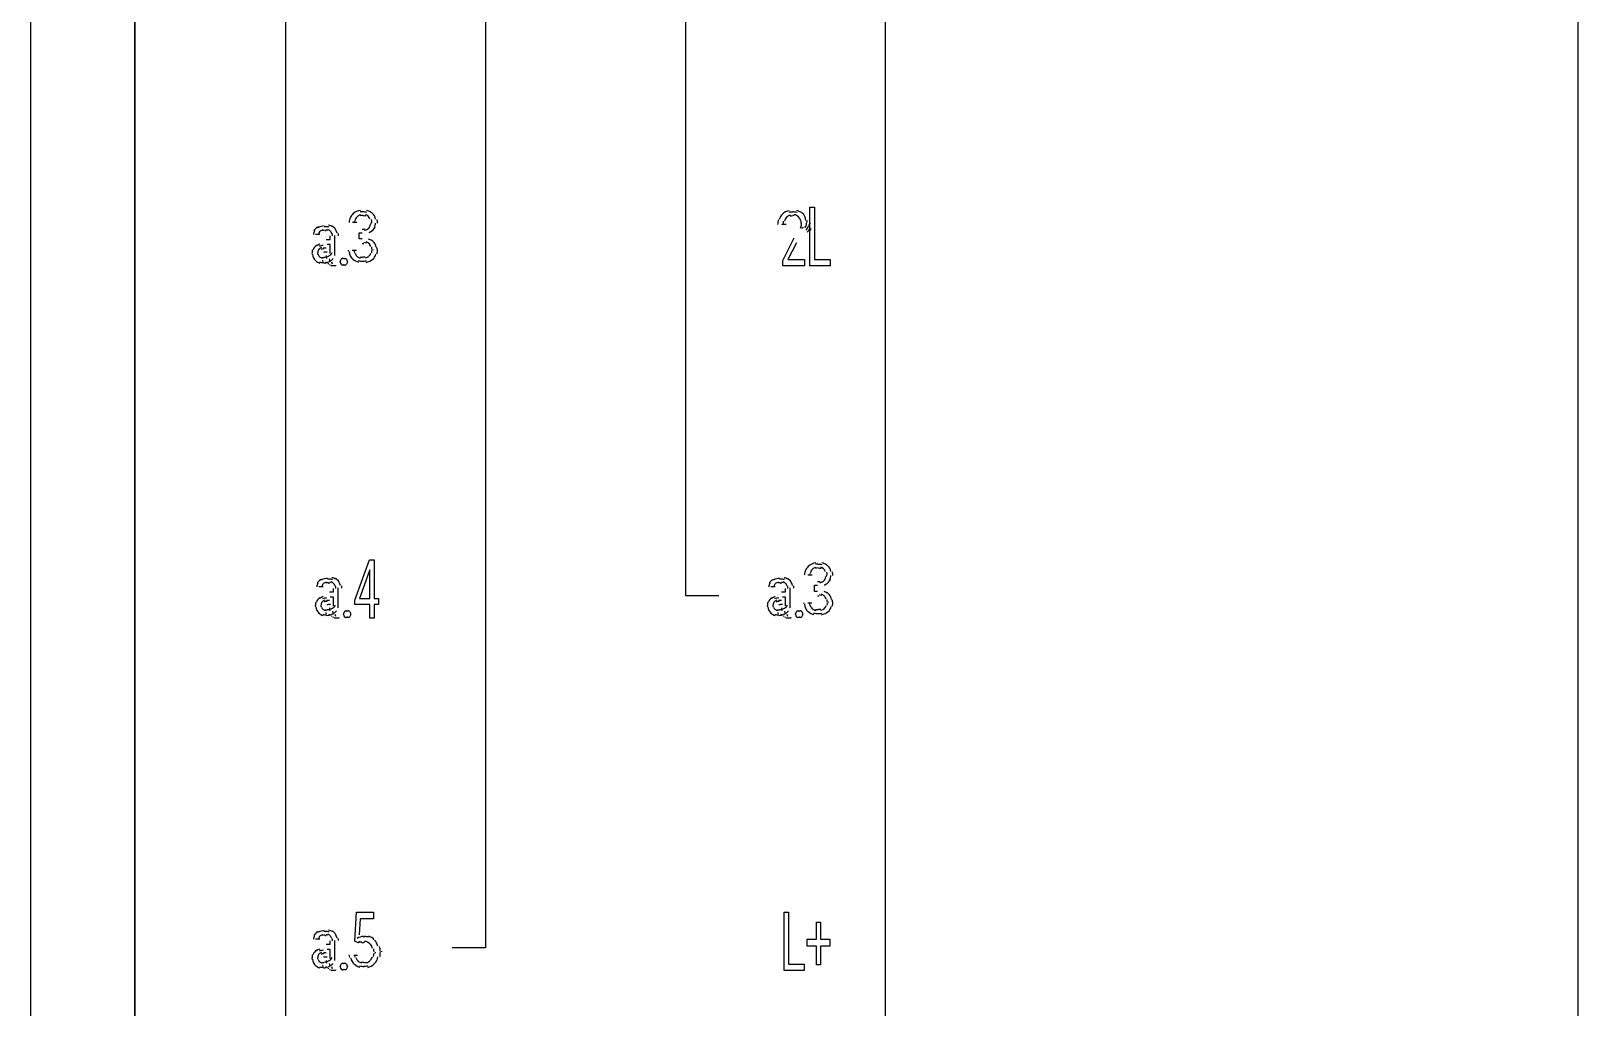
# Model space of a CAD drawing. Header units: millimetres. Extents: x 0 to 1000, y 0 to 1400.
# Drawn here: x 403.29 to 428.81, y 187.89 to 204 of the extents above; entities that cross this region are included whole.
import ezdxf

# ---------------------------------------------------------------- set-up
doc = ezdxf.new("R2010")
doc.units = ezdxf.units.MM

msp = doc.modelspace()

# ---------------------------------------------------------------- linework, layer by layer
at = {"layer": 'COMPONENT_DETAIL'}
for p, q in [((405, 165), (405, 257.776)), ((403.2857, 166.3282), (403.2857, 256.647)), ((407.4896, 166.1783), (407.4896, 234.8215)), ((417.3814, 234.8215), (417.3814, 166.1783)), ((414.0841, 207.2866), (414.0841, 194.6826)), ((410.7868, 204.378), (410.7868, 188.8654)), ((416.1394, 200.1279), (416.1394, 201.0921)), ((416.1394, 201.0921), (416.2118, 201.0921)), ((416.2118, 201.0921), (416.2118, 200.2319)), ((408.0517, 200.6457), (407.9819, 200.6457)), ((408.6627, 200.8391), (408.5933, 200.8391)), ((408.6995, 200.5696), (408.6995, 200.6696)), ((408.6995, 200.6696), (408.7517, 200.6696)), ((415.7486, 200.808), (415.6792, 200.808)), ((408.1575, 200.5623), (408.2251, 200.5623)), ((408.2251, 200.4755), (408.1707, 200.4755)), ((408.2251, 200.5623), (408.2251, 200.6186)), ((408.2251, 200.3285), (408.2251, 200.4755)), ((408.2945, 200.6252), (408.2945, 200.2954)), ((408.7517, 200.5696), (408.6995, 200.5696)), ((415.6897, 200.216), (415.8789, 200.5868)), ((415.9198, 200.508), (415.7734, 200.2279)), ((408.3088, 200.1385), (408.3088, 200.1279)), ((408.5884, 200.3822), (408.6582, 200.3822)), ((415.6897, 200.1279), (415.6897, 200.216)), ((415.7734, 200.2279), (416.0478, 200.2279)), ((416.0478, 200.2279), (416.0478, 200.1279)), ((416.2118, 200.2319), (416.4708, 200.2319)), ((416.4708, 200.2319), (416.4708, 200.1279)), ((408.3088, 200.1279), (408.236, 200.1279)), ((416.0478, 200.1279), (415.6897, 200.1279)), ((416.4708, 200.1279), (416.1394, 200.1279)), ((408.628, 194.6067), (408.8727, 195.2748)), ((408.8686, 195.0808), (408.7068, 194.6345)), ((408.8769, 195.1073), (408.8686, 195.0808)), ((408.8727, 195.2748), (408.9467, 195.2748)), ((408.8769, 194.6345), (408.8769, 195.1073)), ((408.9467, 195.2748), (408.9467, 194.6345)), ((408.1066, 194.8285), (408.0368, 194.8285)), ((408.2801, 194.7451), (408.2801, 194.8014)), ((408.3495, 194.808), (408.3495, 194.4782)), ((415.5649, 194.8285), (415.4951, 194.8285)), ((415.7383, 194.7451), (415.7383, 194.8014)), ((415.8078, 194.808), (415.8078, 194.4782)), ((416.176, 195.0219), (416.1065, 195.0219)), ((416.2128, 194.7524), (416.2128, 194.8523)), ((416.2128, 194.8523), (416.2649, 194.8523)), ((408.2125, 194.7451), (408.2801, 194.7451)), ((408.2801, 194.6583), (408.2256, 194.6583)), ((408.2801, 194.5113), (408.2801, 194.6583)), ((408.628, 194.5345), (408.628, 194.6067)), ((408.8769, 194.5345), (408.628, 194.5345)), ((408.7068, 194.6345), (408.8769, 194.6345)), ((408.8769, 194.3107), (408.8769, 194.5345)), ((408.9467, 194.6345), (409.0225, 194.6345)), ((409.0225, 194.5345), (408.9467, 194.5345)), ((408.9467, 194.5345), (408.9467, 194.3107)), ((409.0225, 194.6345), (409.0225, 194.5345)), ((414.0841, 194.6826), (414.6337, 194.6826)), ((415.6708, 194.7451), (415.7383, 194.7451)), ((415.7383, 194.6583), (415.6839, 194.6583)), ((415.7383, 194.5113), (415.7383, 194.6583)), ((416.1017, 194.565), (416.1715, 194.565)), ((416.2649, 194.7524), (416.2128, 194.7524)), ((408.3638, 194.3107), (408.2909, 194.3107)), ((408.3638, 194.3213), (408.3638, 194.3107)), ((408.9467, 194.3107), (408.8769, 194.3107)), ((415.822, 194.3107), (415.7492, 194.3107)), ((415.822, 194.3213), (415.822, 194.3107)), ((408.6305, 188.9769), (408.6582, 189.4576)), ((408.6582, 189.4576), (408.9382, 189.4576)), ((408.9382, 189.4576), (408.9382, 189.3444)), ((415.7142, 188.4934), (415.7142, 189.4576)), ((415.7142, 189.4576), (415.7866, 189.4576)), ((415.7866, 189.4576), (415.7866, 188.5974)), ((408.7172, 189.3444), (408.7007, 189.0815)), ((408.9382, 189.3444), (408.7172, 189.3444)), ((416.246, 189.0106), (416.246, 189.2921)), ((416.246, 189.2921), (416.3158, 189.2921)), ((416.3158, 189.2921), (416.3158, 189.0106)), ((408.0517, 189.0113), (407.9819, 189.0113)), ((408.1575, 188.9279), (408.2251, 188.9279)), ((408.2251, 188.9279), (408.2251, 188.9841)), ((408.2945, 188.9908), (408.2945, 188.661)), ((408.686, 188.9517), (408.6305, 188.9769)), ((408.7044, 188.9782), (408.686, 188.9517)), ((416.0936, 188.8947), (416.0936, 189.0106)), ((416.0936, 189.0106), (416.246, 189.0106)), ((416.3158, 189.0106), (416.4682, 189.0106)), ((416.4682, 189.0106), (416.4682, 188.8947)), ((408.2251, 188.8411), (408.1707, 188.8411)), ((408.2251, 188.6941), (408.2251, 188.8411)), ((408.6109, 188.7471), (408.6766, 188.7471)), ((410.7868, 188.8654), (410.2373, 188.8654)), ((416.246, 188.8947), (416.0936, 188.8947)), ((416.246, 188.5901), (416.246, 188.8947)), ((416.4682, 188.8947), (416.3158, 188.8947)), ((416.3158, 188.8947), (416.3158, 188.5901)), ((408.3088, 188.4934), (408.236, 188.4934)), ((408.3088, 188.504), (408.3088, 188.4934)), ((416.0456, 188.4934), (415.7142, 188.4934)), ((415.7866, 188.5974), (416.0456, 188.5974)), ((416.0456, 188.5974), (416.0456, 188.4934)), ((416.3158, 188.5901), (416.246, 188.5901))]:
    msp.add_line(p, q, dxfattribs=at)
for centre, radius, start, end in [((408.7383, 200.8424), 0.2004, 155.3484, 180.7484), ((408.736, 200.8401), 0.1984, 131.5745, 154.4799), ((408.7507, 200.814), 0.2271, 96.9874, 131.9691), ((408.749, 200.8502), 0.1185, 133.835, 173.5343), ((408.751, 200.8453), 0.1233, 103.293, 133.562), ((408.7609, 200.7113), 0.3087, 89.8593, 97.7827), ((408.7604, 200.7794), 0.1765, 89.5322, 103.5319), ((408.7632, 200.7568), 0.1942, 76.1116, 90.7029), ((408.7632, 200.6897), 0.3256, 78.3654, 90.4133), ((408.7812, 200.871), 0.1014, 13.9578, 77.6714), ((408.7799, 200.8265), 0.216, 56.623, 78.6387), ((408.7899, 200.8575), 0.1881, 47.0255, 56.0856), ((408.7909, 200.8607), 0.1854, 10.9208, 46.7779), ((415.8318, 200.8294), 0.2091, 133.4541, 162.9471), ((415.8402, 200.8138), 0.2259, 100.787, 133.4382), ((415.8473, 200.8341), 0.1341, 136.1757, 166.3673), ((415.8417, 200.8421), 0.1241, 129.7286, 135.7539), ((415.8453, 200.8319), 0.1335, 102.1738, 129.2061), ((415.8564, 200.6861), 0.3284, 89.6607, 101.3702), ((415.8567, 200.7469), 0.2019, 89.5461, 102.5418), ((415.8595, 200.6911), 0.3245, 78.2173, 90.4129), ((415.8582, 200.7912), 0.1672, 82.1602, 90.1506), ((415.8644, 200.8519), 0.1189, 43.4417, 83.1661), ((415.8761, 200.825), 0.2171, 55.9269, 78.4888), ((415.8608, 200.8455), 0.126, 16.1713, 43.5286), ((415.8853, 200.8529), 0.1919, 47.9298, 55.4049), ((415.8901, 200.8615), 0.1825, 4.3348, 48.056), ((408.0708, 200.6449), 0.1229, 151.6374, 179.6795), ((408.0989, 200.6201), 0.1663, 142.4982, 152.1331), ((408.1138, 200.5995), 0.1924, 120.8285, 142.4132), ((408.1332, 200.5459), 0.2423, 113.9635, 121.1872), ((408.1396, 200.5185), 0.2655, 93.3784, 113.8198), ((408.1023, 200.6463), 0.0699, 141.3332, 180.3477), ((408.12, 200.6218), 0.101, 126.173, 141.5008), ((408.1311, 200.5966), 0.1261, 103.4483, 126.5403), ((408.1383, 200.5442), 0.1683, 89.5855, 103.4591), ((408.1432, 200.4554), 0.3151, 89.9746, 93.7488), ((408.1394, 200.4955), 0.2064, 85.335, 90.0855), ((408.1448, 200.4584), 0.3128, 79.1327, 90.3872), ((408.1436, 200.5708), 0.1471, 72.6113, 85.7231), ((408.1552, 200.6336), 0.0954, 45.8098, 73.0033), ((408.16, 200.5924), 0.2058, 60.1434, 79.3655), ((408.1535, 200.6324), 0.0977, 14.2185, 45.2029), ((408.172, 200.633), 0.1699, 48.6191, 59.6467), ((408.1267, 200.6201), 0.136, 359.5039, 14.3181), ((408.1742, 200.6382), 0.1648, 9.035, 48.4845), ((408.1239, 200.6188), 0.2359, 1.2091, 10.0234), ((408.7828, 200.8396), 0.1659, 172.5097, 180.1361), ((408.7503, 200.9493), 0.2191, 270.492, 281.8953), ((408.7616, 200.8584), 0.1463, 281.669, 301.2944), ((408.7696, 200.8328), 0.1234, 301.7835, 311.7546), ((408.7738, 200.8244), 0.1146, 311.7325, 354.2803), ((408.7896, 200.8501), 0.1917, 292.9804, 325.2391), ((408.7767, 200.8945), 0.2306, 292.5422, 293.6931), ((408.7399, 200.8347), 0.1621, 353.0942, 0.1175), ((408.7184, 200.8386), 0.1919, 359.1804, 15.0452), ((408.7825, 200.8589), 0.2037, 325.2332, 332.8747), ((408.8129, 200.8335), 0.1572, 332.355, 359.718), ((408.7271, 200.8347), 0.2757, 359.6364, 11.6088), ((415.8693, 200.8112), 0.2628, 163.2878, 180.5582), ((415.9349, 200.808), 0.2575, 178.4391, 180.0084), ((415.8944, 200.8119), 0.2014, 165.9091, 178.8685), ((415.8209, 200.8349), 0.1824, 331.4255, 352.9366), ((415.8371, 200.8343), 0.1599, 359.4863, 15.9343), ((415.7743, 200.8774), 0.2549, 328.8295, 331.7891), ((415.8273, 200.8324), 0.1735, 353.2258, 0.0166), ((415.6787, 200.9814), 0.4102, 323.8963, 328.6419), ((415.4955, 201.2155), 0.7228, 320.7373, 323.9739), ((415.8589, 200.8521), 0.2263, 337.8914, 358.9968), ((415.7321, 200.9384), 0.4141, 326.9133, 338.3508), ((415.8389, 200.8475), 0.254, 359.9252, 5.5972), ((415.5458, 201.149), 0.7199, 319.6472, 327.096), ((415.2485, 201.5703), 1.1631, 318.5133, 320.7829), ((415.3667, 201.4098), 1.0409, 317.2588, 319.9046), ((408.0861, 200.3388), 0.1547, 125.0525, 160.2034), ((408.117, 200.2643), 0.227, 106.2671, 125.43), ((408.1041, 200.3477), 0.0845, 137.4538, 182.1084), ((408.1169, 200.3198), 0.1124, 109.0088, 135.3266), ((408.1438, 200.1101), 0.3533, 95.4858, 106.5349), ((408.148, 200.173), 0.2352, 96.9939, 109.7784), ((408.1566, 199.904), 0.5157, 89.8515, 95.7223), ((408.7492, 200.1939), 0.2943, 84.0196, 89.3326), ((408.7568, 200.3062), 0.2058, 71.9008, 84.3555), ((408.7735, 200.3937), 0.1334, 49.5091, 72.1833), ((408.782, 200.4143), 0.1135, 12.9498, 48.7551), ((408.7951, 200.362), 0.2136, 57.6433, 72.8626), ((408.8117, 200.4093), 0.17, 36.7247, 57.4701), ((408.7415, 200.396), 0.1713, 359.5051, 13.4237), ((408.6936, 200.394), 0.2375, 357.4755, 0.0225), ((408.8111, 200.4104), 0.1701, 8.0545, 36.3562), ((408.7533, 200.3936), 0.251, 343.9832, 0.5571), ((408.7708, 200.3976), 0.2267, 359.8317, 8.5873), ((408.1105, 200.3265), 0.1892, 179.9849, 182.7692), ((408.1066, 200.3293), 0.1839, 161.0343, 180.6822), ((408.0829, 200.3212), 0.1509, 181.8954, 229.5703), ((408.0984, 200.3474), 0.1805, 228.6141, 255.3551), ((408.1216, 200.3424), 0.1086, 179.439, 195.7202), ((408.1024, 200.3331), 0.081, 195.8684, 230.1571), ((408.1137, 200.3571), 0.1055, 230.1532, 259.7486), ((408.1092, 200.421), 0.24, 255.4034, 270.4753), ((408.1202, 200.411), 0.1486, 259.2461, 270.2915), ((408.5651, 200.2754), 0.4718, 186.8686, 189.1983), ((408.112, 200.388), 0.2141, 269.5043, 293.2478), ((408.1686, 199.9005), 0.4505, 89.643, 97.2868), ((408.1207, 200.4366), 0.1687, 270.0069, 300.5035), ((408.4337, 200.2376), 0.2877, 189.1574, 192.3977), ((408.6514, 200.2934), 0.4932, 179.8159, 185.3206), ((408.3425, 200.2018), 0.1586, 192.2928, 197.3442), ((408.1059, 200.403), 0.2282, 294.0079, 316.7604), ((408.1265, 200.426), 0.1576, 299.5483, 315.6095), ((408.5254, 200.2722), 0.3183, 185.2476, 192.7953), ((408.2845, 200.1694), 0.0746, 197.0785, 205.8759), ((408.14, 200.4015), 0.1308, 315.8682, 334.0592), ((408.4431, 200.2388), 0.2016, 192.7196, 202.9584), ((408.4578, 200.1921), 0.0731, 179.9657, 183.985), ((408.4549, 200.1929), 0.0691, 163.5413, 180.5085), ((408.4452, 200.1892), 0.0556, 182.9231, 222.5981), ((408.4459, 200.1972), 0.0563, 138.1652, 163.2316), ((408.4407, 200.205), 0.0468, 105.686, 137.8493), ((408.4389, 200.179), 0.0439, 222.6243, 239.2474), ((408.4427, 200.1915), 0.0549, 239.7584, 259.3116), ((408.4462, 200.1733), 0.0728, 92.6079, 106.1992), ((408.4472, 200.2308), 0.0864, 259.0487, 270.418), ((408.4476, 200.1407), 0.0984, 89.966, 93.0713), ((408.4481, 200.159), 0.0841, 78.4379, 90.4312), ((408.4477, 200.2489), 0.1005, 269.9535, 273.5472), ((408.4493, 200.2157), 0.0744, 273.1293, 286.3125), ((408.4526, 200.1961), 0.0543, 56.8962, 78.7358), ((408.4548, 200.1844), 0.0488, 285.8513, 315.9417), ((408.4556, 200.2052), 0.0461, 42.6503, 56.3122), ((408.4521, 200.1888), 0.0539, 316.0799, 340.3845), ((408.4496, 200.1955), 0.0574, 3.8141, 42.6366), ((408.4468, 200.1913), 0.0614, 340.9378, 0.5754), ((408.4362, 200.1922), 0.076, 359.9499, 4.8302), ((408.7734, 200.382), 0.2557, 179.976, 183.2331), ((408.7248, 200.3713), 0.1882, 181.8183, 229.6455), ((408.7442, 200.4097), 0.2285, 229.4224, 256.8555), ((408.7654, 200.3803), 0.1481, 179.4468, 196.2872), ((408.7426, 200.3693), 0.1155, 196.5661, 227.7059), ((408.7503, 200.3845), 0.1314, 227.7653, 257.8763), ((408.7601, 200.5239), 0.3206, 256.6827, 270.4413), ((408.7608, 200.4622), 0.194, 257.4584, 270.4267), ((408.7629, 200.4861), 0.2127, 269.5965, 280.8788), ((408.7629, 200.5273), 0.3233, 269.7285, 280.3858), ((408.7736, 200.3916), 0.1372, 280.6347, 299.8594), ((408.777, 200.4088), 0.2285, 279.783, 311.6256), ((408.7826, 200.3617), 0.1107, 300.3576, 314.5516), ((408.7787, 200.3667), 0.1173, 315.0731, 345.0429), ((408.7356, 200.3889), 0.1794, 344.5985, 357.9271), ((408.7947, 200.3736), 0.1916, 311.6358, 343.7652), ((416.2515, 195.0252), 0.2004, 155.3484, 180.7484), ((416.2492, 195.0228), 0.1984, 131.5745, 154.4799), ((416.2639, 194.9967), 0.2271, 96.9874, 131.9691), ((416.296, 195.0224), 0.1659, 172.5097, 180.1361), ((416.2622, 195.0329), 0.1185, 133.835, 173.5343), ((416.2643, 195.028), 0.1233, 103.293, 133.562), ((416.2741, 194.8941), 0.3087, 89.8593, 97.7827), ((416.2736, 194.9621), 0.1765, 89.5322, 103.5319), ((416.2764, 194.9396), 0.1942, 76.1116, 90.7029), ((416.2764, 194.8724), 0.3256, 78.3654, 90.4133), ((416.2945, 195.0538), 0.1014, 13.9578, 77.6714), ((416.2931, 195.0092), 0.216, 56.623, 78.6387), ((416.3032, 195.0402), 0.1881, 47.0255, 56.0856), ((416.2316, 195.0214), 0.1919, 359.1804, 15.0452), ((416.3041, 195.0435), 0.1854, 10.9208, 46.7779), ((416.2403, 195.0175), 0.2757, 359.6364, 11.6088), ((408.1257, 194.8276), 0.1229, 151.6374, 179.6795), ((408.1539, 194.8029), 0.1663, 142.4982, 152.1331), ((408.1687, 194.7823), 0.1924, 120.8285, 142.4132), ((408.1882, 194.7286), 0.2423, 113.9635, 121.1872), ((408.1945, 194.7013), 0.2655, 93.3784, 113.8198), ((408.1572, 194.829), 0.0699, 141.3332, 180.3477), ((408.1749, 194.8046), 0.101, 126.173, 141.5008), ((408.1861, 194.7794), 0.1261, 103.4483, 126.5403), ((408.1932, 194.727), 0.1683, 89.5855, 103.4591), ((408.1981, 194.6382), 0.3151, 89.9746, 93.7488), ((408.1943, 194.6783), 0.2064, 85.335, 90.0855), ((408.1998, 194.6412), 0.3128, 79.1327, 90.3872), ((408.1985, 194.7536), 0.1471, 72.6113, 85.7231), ((408.2102, 194.8163), 0.0954, 45.8098, 73.0033), ((408.2149, 194.7751), 0.2058, 60.1434, 79.3655), ((408.2085, 194.8152), 0.0977, 14.2185, 45.2029), ((408.2269, 194.8158), 0.1699, 48.6191, 59.6467), ((408.1816, 194.8029), 0.136, 359.5039, 14.3181), ((408.2292, 194.821), 0.1648, 9.035, 48.4845), ((408.1789, 194.8016), 0.2359, 1.2091, 10.0234), ((415.584, 194.8276), 0.1229, 151.6374, 179.6795), ((415.6121, 194.8029), 0.1663, 142.4982, 152.1331), ((415.627, 194.7823), 0.1924, 120.8285, 142.4132), ((415.6464, 194.7286), 0.2423, 113.9635, 121.1872), ((415.6528, 194.7013), 0.2655, 93.3784, 113.8198), ((415.6155, 194.829), 0.0699, 141.3332, 180.3477), ((415.6332, 194.8046), 0.101, 126.173, 141.5008), ((415.6444, 194.7794), 0.1261, 103.4483, 126.5403), ((415.6515, 194.727), 0.1683, 89.5855, 103.4591), ((415.6564, 194.6382), 0.3151, 89.9746, 93.7488), ((415.6526, 194.6783), 0.2064, 85.335, 90.0855), ((415.658, 194.6412), 0.3128, 79.1327, 90.3872), ((415.6568, 194.7536), 0.1471, 72.6113, 85.7231), ((415.6684, 194.8163), 0.0954, 45.8098, 73.0033), ((415.6732, 194.7751), 0.2058, 60.1434, 79.3655), ((415.6667, 194.8152), 0.0977, 14.2185, 45.2029), ((415.6852, 194.8158), 0.1699, 48.6191, 59.6467), ((415.6399, 194.8029), 0.136, 359.5039, 14.3181), ((415.6874, 194.821), 0.1648, 9.035, 48.4845), ((415.6371, 194.8016), 0.2359, 1.2091, 10.0234), ((416.2636, 195.1321), 0.2191, 270.492, 281.8953), ((416.2748, 195.0412), 0.1463, 281.669, 301.2944), ((416.2828, 195.0155), 0.1234, 301.7835, 311.7546), ((416.2871, 195.0072), 0.1146, 311.7325, 354.2803), ((416.3028, 195.0329), 0.1917, 292.9804, 325.2391), ((416.2899, 195.0772), 0.2306, 292.5422, 293.6931), ((416.2531, 195.0175), 0.1621, 353.0942, 0.1175), ((416.2957, 195.0417), 0.2037, 325.2332, 332.8747), ((416.3261, 195.0162), 0.1572, 332.355, 359.718), ((408.1616, 194.5121), 0.1839, 161.0343, 180.6822), ((408.1411, 194.5215), 0.1547, 125.0525, 160.2034), ((408.172, 194.4471), 0.227, 106.2671, 125.43), ((408.1766, 194.5252), 0.1086, 179.439, 195.7202), ((408.1591, 194.5305), 0.0845, 137.4538, 182.1084), ((408.1719, 194.5026), 0.1124, 109.0088, 135.3266), ((408.1988, 194.2928), 0.3533, 95.4858, 106.5349), ((408.203, 194.3557), 0.2352, 96.9939, 109.7784), ((408.2115, 194.0868), 0.5157, 89.8515, 95.7223), ((408.2236, 194.0833), 0.4505, 89.643, 97.2868), ((408.195, 194.5843), 0.1308, 315.8682, 334.0592), ((415.6199, 194.5121), 0.1839, 161.0343, 180.6822), ((415.5993, 194.5215), 0.1547, 125.0525, 160.2034), ((415.6303, 194.4471), 0.227, 106.2671, 125.43), ((415.6348, 194.5252), 0.1086, 179.439, 195.7202), ((415.6174, 194.5305), 0.0845, 137.4538, 182.1084), ((415.6301, 194.5026), 0.1124, 109.0088, 135.3266), ((415.657, 194.2928), 0.3533, 95.4858, 106.5349), ((415.6612, 194.3557), 0.2352, 96.9939, 109.7784), ((415.6698, 194.0868), 0.5157, 89.8515, 95.7223), ((415.6819, 194.0833), 0.4505, 89.643, 97.2868), ((415.6532, 194.5843), 0.1308, 315.8682, 334.0592), ((416.2867, 194.5648), 0.2557, 179.976, 183.2331), ((416.2381, 194.554), 0.1882, 181.8183, 229.6455), ((416.2786, 194.5631), 0.1481, 179.4468, 196.2872), ((416.2558, 194.5521), 0.1155, 196.5661, 227.7059), ((416.2624, 194.3767), 0.2943, 84.0196, 89.3326), ((416.27, 194.4889), 0.2058, 71.9008, 84.3555), ((416.2867, 194.5765), 0.1334, 49.5091, 72.1833), ((416.2952, 194.597), 0.1135, 12.9498, 48.7551), ((416.3083, 194.5447), 0.2136, 57.6433, 72.8626), ((416.2919, 194.5495), 0.1173, 315.0731, 345.0429), ((416.3249, 194.5921), 0.17, 36.7247, 57.4701), ((416.2547, 194.5788), 0.1713, 359.5051, 13.4237), ((416.2488, 194.5717), 0.1794, 344.5985, 357.9271), ((416.2068, 194.5768), 0.2375, 357.4755, 0.0225), ((416.3244, 194.5932), 0.1701, 8.0545, 36.3562), ((416.2665, 194.5764), 0.251, 343.9832, 0.5571), ((416.2841, 194.5804), 0.2267, 359.8317, 8.5873), ((408.1655, 194.5093), 0.1892, 179.9849, 182.7692), ((408.1378, 194.504), 0.1509, 181.8954, 229.5703), ((408.1534, 194.5302), 0.1805, 228.6141, 255.3551), ((408.1573, 194.5159), 0.081, 195.8684, 230.1571), ((408.1687, 194.5399), 0.1055, 230.1532, 259.7486), ((408.1641, 194.6038), 0.24, 255.4034, 270.4753), ((408.1752, 194.5937), 0.1486, 259.2461, 270.2915), ((408.6201, 194.4582), 0.4718, 186.8686, 189.1983), ((408.1669, 194.5708), 0.2141, 269.5043, 293.2478), ((408.1757, 194.6193), 0.1687, 270.0069, 300.5035), ((408.4886, 194.4204), 0.2877, 189.1574, 192.3977), ((408.7063, 194.4762), 0.4932, 179.8159, 185.3206), ((408.3974, 194.3846), 0.1586, 192.2928, 197.3442), ((408.1609, 194.5857), 0.2282, 294.0079, 316.7604), ((408.1814, 194.6088), 0.1576, 299.5483, 315.6095), ((408.5804, 194.455), 0.3183, 185.2476, 192.7953), ((408.3395, 194.3522), 0.0746, 197.0785, 205.8759), ((408.498, 194.4216), 0.2016, 192.7196, 202.9584), ((408.5128, 194.3748), 0.0731, 179.9657, 183.985), ((408.5099, 194.3757), 0.0691, 163.5413, 180.5085), ((408.5002, 194.372), 0.0556, 182.9231, 222.5981), ((408.5009, 194.38), 0.0563, 138.1652, 163.2316), ((408.4956, 194.3878), 0.0468, 105.686, 137.8493), ((408.4939, 194.3618), 0.0439, 222.6243, 239.2474), ((408.4977, 194.3743), 0.0549, 239.7584, 259.3116), ((408.5012, 194.3561), 0.0728, 92.6079, 106.1992), ((408.5022, 194.4136), 0.0864, 259.0487, 270.418), ((408.5026, 194.3234), 0.0984, 89.966, 93.0713), ((408.5031, 194.3418), 0.0841, 78.4379, 90.4312), ((408.5027, 194.4316), 0.1005, 269.9535, 273.5472), ((408.5042, 194.3985), 0.0744, 273.1293, 286.3125), ((408.5076, 194.3789), 0.0543, 56.8962, 78.7358), ((408.5097, 194.3672), 0.0488, 285.8513, 315.9417), ((408.5106, 194.388), 0.0461, 42.6503, 56.3122), ((408.507, 194.3716), 0.0539, 316.0799, 340.3845), ((408.5046, 194.3783), 0.0574, 3.8141, 42.6366), ((408.5018, 194.3741), 0.0614, 340.9378, 0.5754), ((408.4912, 194.375), 0.076, 359.9499, 4.8302), ((415.6237, 194.5093), 0.1892, 179.9849, 182.7692), ((415.5961, 194.504), 0.1509, 181.8954, 229.5703), ((415.6116, 194.5302), 0.1805, 228.6141, 255.3551), ((415.6156, 194.5159), 0.081, 195.8684, 230.1571), ((415.6269, 194.5399), 0.1055, 230.1532, 259.7486), ((415.6224, 194.6038), 0.24, 255.4034, 270.4753), ((415.6334, 194.5937), 0.1486, 259.2461, 270.2915), ((416.0784, 194.4582), 0.4718, 186.8686, 189.1983), ((415.6252, 194.5708), 0.2141, 269.5043, 293.2478), ((415.634, 194.6193), 0.1687, 270.0069, 300.5035), ((415.9469, 194.4204), 0.2877, 189.1574, 192.3977), ((416.1646, 194.4762), 0.4932, 179.8159, 185.3206), ((415.8557, 194.3846), 0.1586, 192.2928, 197.3442), ((415.6191, 194.5857), 0.2282, 294.0079, 316.7604), ((415.6397, 194.6088), 0.1576, 299.5483, 315.6095), ((416.0387, 194.455), 0.3183, 185.2476, 192.7953), ((415.7978, 194.3522), 0.0746, 197.0785, 205.8759), ((415.9563, 194.4216), 0.2016, 192.7196, 202.9584), ((415.971, 194.3748), 0.0731, 179.9657, 183.985), ((415.9681, 194.3757), 0.0691, 163.5413, 180.5085), ((415.9584, 194.372), 0.0556, 182.9231, 222.5981), ((415.9591, 194.38), 0.0563, 138.1652, 163.2316), ((415.9539, 194.3878), 0.0468, 105.686, 137.8493), ((415.9522, 194.3618), 0.0439, 222.6243, 239.2474), ((415.9559, 194.3743), 0.0549, 239.7584, 259.3116), ((415.9594, 194.3561), 0.0728, 92.6079, 106.1992), ((415.9604, 194.4136), 0.0864, 259.0487, 270.418), ((415.9609, 194.3234), 0.0984, 89.966, 93.0713), ((415.9614, 194.3418), 0.0841, 78.4379, 90.4312), ((415.961, 194.4316), 0.1005, 269.9535, 273.5472), ((415.9625, 194.3985), 0.0744, 273.1293, 286.3125), ((415.9659, 194.3789), 0.0543, 56.8962, 78.7358), ((415.968, 194.3672), 0.0488, 285.8513, 315.9417), ((415.9688, 194.388), 0.0461, 42.6503, 56.3122), ((415.9653, 194.3716), 0.0539, 316.0799, 340.3845), ((415.9628, 194.3783), 0.0574, 3.8141, 42.6366), ((415.96, 194.3741), 0.0614, 340.9378, 0.5754), ((415.9494, 194.375), 0.076, 359.9499, 4.8302), ((416.2574, 194.5925), 0.2285, 229.4224, 256.8555), ((416.2635, 194.5673), 0.1314, 227.7653, 257.8763), ((416.2733, 194.7067), 0.3206, 256.6827, 270.4413), ((416.274, 194.645), 0.194, 257.4584, 270.4267), ((416.2761, 194.6689), 0.2127, 269.5965, 280.8788), ((416.2762, 194.7101), 0.3233, 269.7285, 280.3858), ((416.2869, 194.5744), 0.1372, 280.6347, 299.8594), ((416.2902, 194.5916), 0.2285, 279.783, 311.6256), ((416.2958, 194.5445), 0.1107, 300.3576, 314.5516), ((416.3079, 194.5564), 0.1916, 311.6358, 343.7652), ((408.16, 188.9579), 0.2058, 60.1434, 79.3655), ((408.0708, 189.0104), 0.1229, 151.6374, 179.6795), ((408.0989, 188.9857), 0.1663, 142.4982, 152.1331), ((408.1138, 188.9651), 0.1924, 120.8285, 142.4132), ((408.1332, 188.9114), 0.2423, 113.9635, 121.1872), ((408.1396, 188.884), 0.2655, 93.3784, 113.8198), ((408.1023, 189.0118), 0.0699, 141.3332, 180.3477), ((408.12, 188.9873), 0.101, 126.173, 141.5008), ((408.1311, 188.9621), 0.1261, 103.4483, 126.5403), ((408.1383, 188.9098), 0.1683, 89.5855, 103.4591), ((408.1432, 188.8209), 0.3151, 89.9746, 93.7488), ((408.1394, 188.8611), 0.2064, 85.335, 90.0855), ((408.1448, 188.8239), 0.3128, 79.1327, 90.3872), ((408.1436, 188.9363), 0.1471, 72.6113, 85.7231), ((408.1552, 188.9991), 0.0954, 45.8098, 73.0033), ((408.1535, 188.9979), 0.0977, 14.2185, 45.2029), ((408.172, 188.9986), 0.1699, 48.6191, 59.6467), ((408.1267, 188.9856), 0.136, 359.5039, 14.3181), ((408.1742, 189.0038), 0.1648, 9.035, 48.4845), ((408.1239, 188.9844), 0.2359, 1.2091, 10.0234), ((408.7873, 188.8193), 0.2378, 93.7182, 120.2539), ((408.7545, 188.8625), 0.114, 114.1952, 127.3642), ((408.7652, 188.8179), 0.152, 98.9836, 113.8906), ((408.7748, 188.7167), 0.2324, 89.6805, 99.1614), ((408.7917, 188.7527), 0.2903, 89.966, 94.2495), ((408.7759, 188.7718), 0.1892, 84.6966, 90.0672), ((408.7936, 188.8013), 0.2522, 73.8045, 90.5586), ((408.7816, 188.8388), 0.1362, 41.7851, 85.9892), ((408.8046, 188.872), 0.1948, 41.3071, 73.543), ((408.7709, 188.8227), 0.1557, 12.649, 41.6081), ((408.7852, 188.8425), 0.2302, 13.5076, 41.2175), ((408.1105, 188.692), 0.1892, 179.9849, 182.7692), ((408.1066, 188.6949), 0.1839, 161.0343, 180.6822), ((408.0829, 188.6867), 0.1509, 181.8954, 229.5703), ((408.0861, 188.7043), 0.1547, 125.0525, 160.2034), ((408.117, 188.6299), 0.227, 106.2671, 125.43), ((408.1216, 188.708), 0.1086, 179.439, 195.7202), ((408.1041, 188.7133), 0.0845, 137.4538, 182.1084), ((408.1024, 188.6987), 0.081, 195.8684, 230.1571), ((408.1169, 188.6854), 0.1124, 109.0088, 135.3266), ((408.1438, 188.4756), 0.3533, 95.4858, 106.5349), ((408.148, 188.5385), 0.2352, 96.9939, 109.7784), ((408.1566, 188.2696), 0.5157, 89.8515, 95.7223), ((408.1686, 188.2661), 0.4505, 89.643, 97.2868), ((408.1207, 188.8021), 0.1687, 270.0069, 300.5035), ((408.6514, 188.659), 0.4932, 179.8159, 185.3206), ((408.1265, 188.7916), 0.1576, 299.5483, 315.6095), ((408.14, 188.7671), 0.1308, 315.8682, 334.0592), ((408.8201, 188.7789), 0.2901, 184.9244, 194.4976), ((408.7623, 188.7489), 0.2069, 193.7536, 228.5273), ((408.8291, 188.7818), 0.2125, 187.3597, 198.6734), ((408.7801, 188.7518), 0.1407, 198.4454, 217.7945), ((408.7662, 188.7345), 0.1173, 218.2887, 228.5613), ((408.7708, 188.7454), 0.1279, 228.9652, 258.1237), ((408.7894, 188.7369), 0.1215, 286.725, 320.6005), ((408.7715, 188.7625), 0.1533, 320.6712, 344.544), ((408.7175, 188.7905), 0.2312, 344.2414, 356.7358), ((408.7216, 188.8016), 0.2258, 359.5579, 12.9534), ((408.6592, 188.799), 0.3121, 356.3547, 0.0507), ((408.7839, 188.7647), 0.2327, 323.6727, 348.1675), ((408.7085, 188.807), 0.3398, 1.133, 13.8831), ((408.7021, 188.7974), 0.3486, 347.8573, 0.4294), ((408.6421, 188.8008), 0.4316, 359.9925, 1.5431), ((408.0984, 188.713), 0.1805, 228.6141, 255.3551), ((408.1137, 188.7226), 0.1055, 230.1532, 259.7486), ((408.1092, 188.7866), 0.24, 255.4034, 270.4753), ((408.1202, 188.7765), 0.1486, 259.2461, 270.2915), ((408.5651, 188.641), 0.4718, 186.8686, 189.1983), ((408.112, 188.7535), 0.2141, 269.5043, 293.2478), ((408.4337, 188.6031), 0.2877, 189.1574, 192.3977), ((408.3425, 188.5674), 0.1586, 192.2928, 197.3442), ((408.1059, 188.7685), 0.2282, 294.0079, 316.7604), ((408.5254, 188.6377), 0.3183, 185.2476, 192.7953), ((408.2845, 188.535), 0.0746, 197.0785, 205.8759), ((408.4431, 188.6044), 0.2016, 192.7196, 202.9584), ((408.4578, 188.5576), 0.0731, 179.9657, 183.985), ((408.4549, 188.5585), 0.0691, 163.5413, 180.5085), ((408.4452, 188.5548), 0.0556, 182.9231, 222.5981), ((408.4459, 188.5627), 0.0563, 138.1652, 163.2316), ((408.4407, 188.5706), 0.0468, 105.686, 137.8493), ((408.4389, 188.5446), 0.0439, 222.6243, 239.2474), ((408.4427, 188.557), 0.0549, 239.7584, 259.3116), ((408.4462, 188.5389), 0.0728, 92.6079, 106.1992), ((408.4472, 188.5964), 0.0864, 259.0487, 270.418), ((408.4476, 188.5062), 0.0984, 89.966, 93.0713), ((408.4481, 188.5246), 0.0841, 78.4379, 90.4312), ((408.4477, 188.6144), 0.1005, 269.9535, 273.5472), ((408.4493, 188.5813), 0.0744, 273.1293, 286.3125), ((408.4526, 188.5617), 0.0543, 56.8962, 78.7358), ((408.4548, 188.55), 0.0488, 285.8513, 315.9417), ((408.4556, 188.5708), 0.0461, 42.6503, 56.3122), ((408.4521, 188.5544), 0.0539, 316.0799, 340.3845), ((408.4496, 188.5611), 0.0574, 3.8141, 42.6366), ((408.4468, 188.5569), 0.0614, 340.9378, 0.5754), ((408.4362, 188.5578), 0.076, 359.9499, 4.8302), ((408.7657, 188.7585), 0.2157, 228.9024, 256.3313), ((408.7797, 188.8575), 0.2956, 256.2426, 270.4486), ((408.7804, 188.818), 0.1863, 257.7261, 270.4014), ((408.783, 188.8751), 0.3094, 269.5771, 282.4215), ((408.7825, 188.7813), 0.1576, 269.4204, 286.421), ((408.8006, 188.7468), 0.206, 281.8396, 316.5458), ((408.7977, 188.7499), 0.2106, 316.8172, 323.1487)]:
    msp.add_arc(centre, radius, start, end, dxfattribs=at)
at = {"layer": 'COMPONENT_OUTLINE'}
for p, q in [((405, 260.25), (405, 165)), ((428.813, 165), (428.813, 260.25)), ((405, 165), (405, 257.776))]:
    msp.add_line(p, q, dxfattribs=at)

doc.saveas('drawing.dxf')
